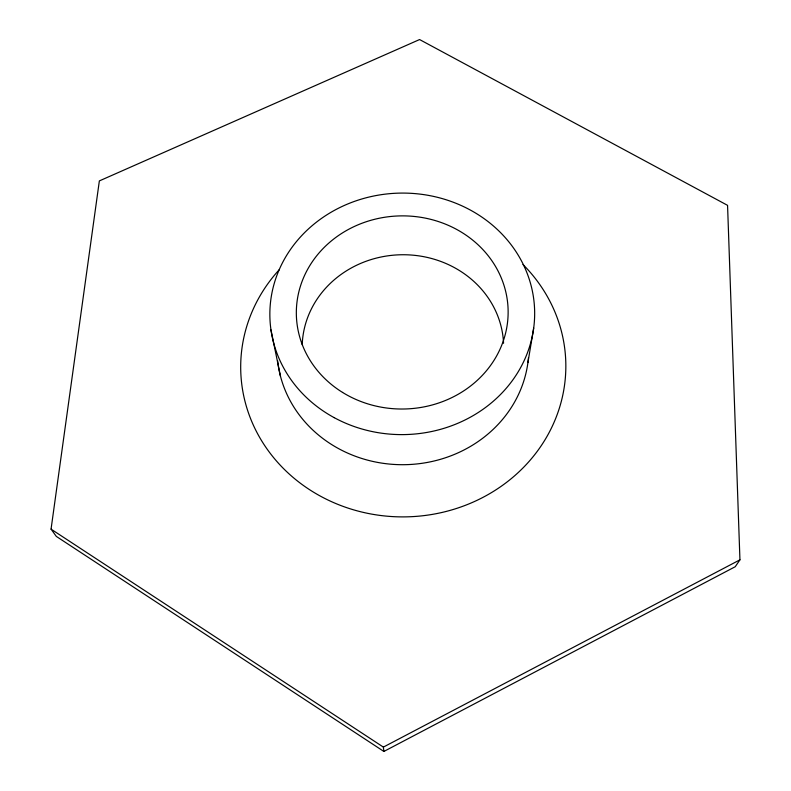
<?xml version="1.0" encoding="UTF-8"?>
<svg xmlns="http://www.w3.org/2000/svg" width="791" height="791" viewBox="0 0 791 791"><rect width="100%" height="100%" fill="white"/><g stroke="black" fill="none" stroke-linecap="round" stroke-linejoin="round"><path stroke-width="1.19" d="M51.059 529.139L99.35 180.912L419.586 39.55L727.562 205.344L739.941 559.83L735.235 566.722L383.872 751.45L56.309 536.397L51.059 529.139L383.378 747.1L383.872 751.45M527.933 362.545L533.688 328.008M739.941 559.83L383.378 747.1M270.957 329.827L280.479 376.239M522.999 264.54A162.59 150.33 -1.1 0 1 518.145 472.623A162.59 150.33 -1.1 0 1 293.115 477.438A162.59 150.33 -1.1 0 1 279.213 269.751M528.467 357.7A125.957 115.941 -1.1 0 1 404.122 464.693A125.957 115.941 -1.1 0 1 277.601 360.627M302.211 344.698A100.744 92.725 -1.1 0 1 402.451 254.742A100.744 92.725 -1.1 0 1 503.56 343.264M334.227 417.668A132.404 120.756 -1.1 0 0 534.647 315.352A132.404 120.756 -1.1 0 0 337.905 208.517A132.404 120.756 -1.1 0 0 334.227 417.668M342.582 392.435A105.905 96.571 -1.1 0 0 507.842 319.307A105.905 96.571 -1.1 0 0 356.266 225.593A105.905 96.571 -1.1 0 0 342.582 392.435"/></g></svg>
